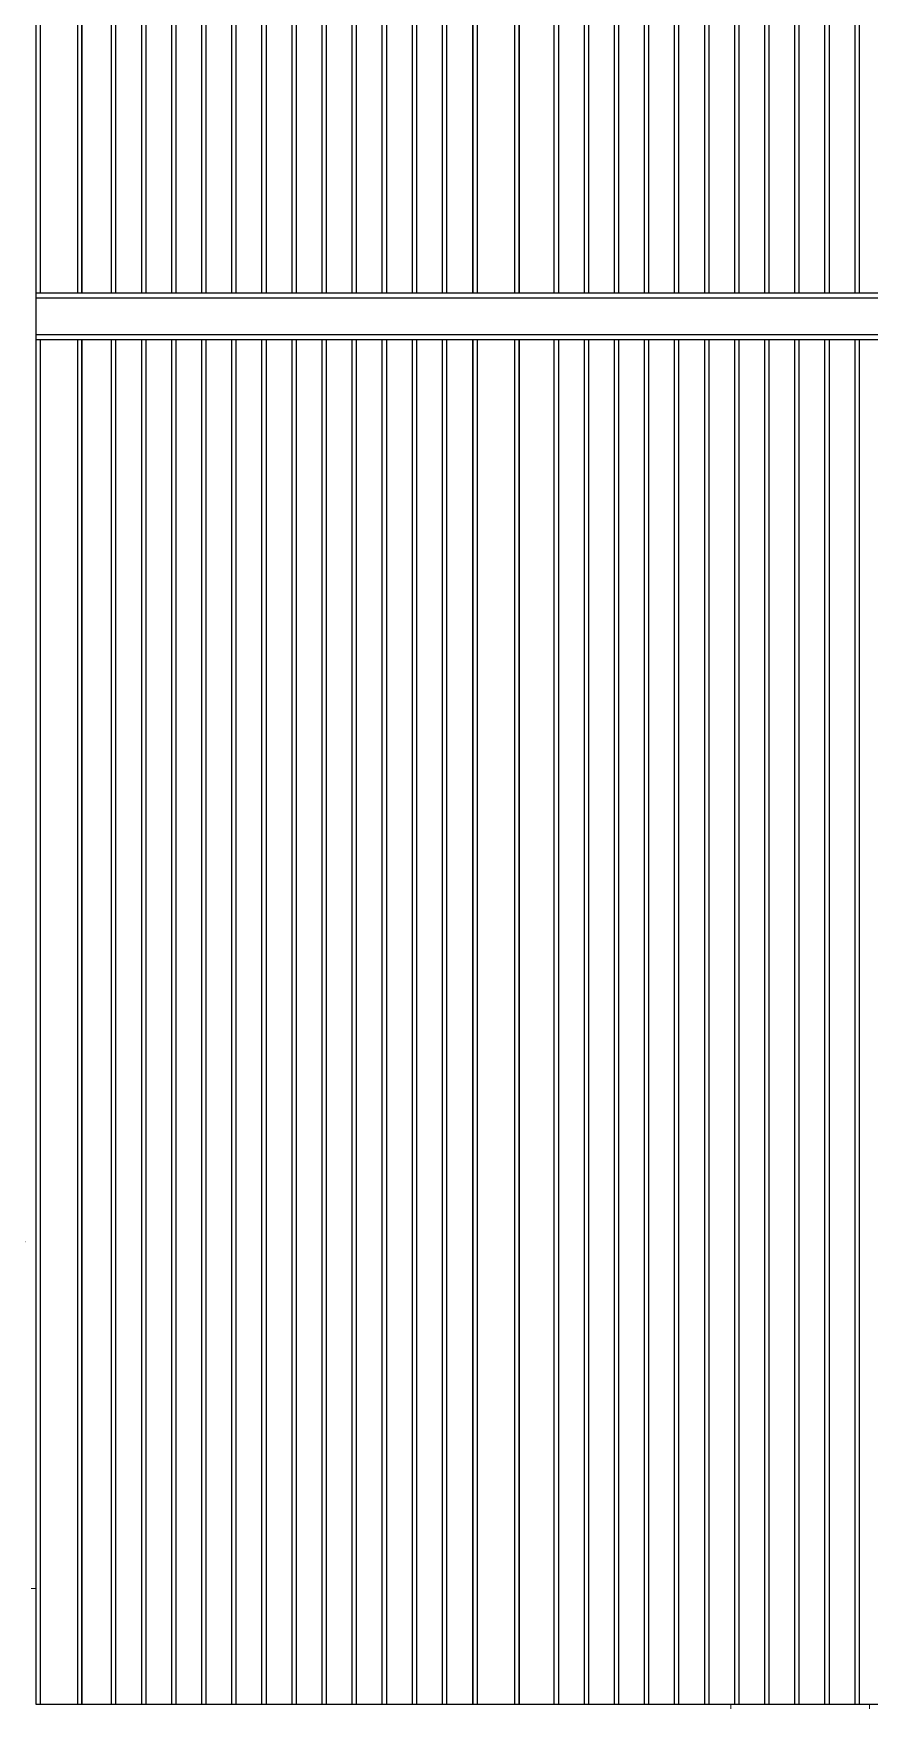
# Model space of a CAD drawing. Header units: millimetres. Extents: x 3774 to 718460, y -768339 to 192544.
# Drawn here: x 365658 to 367464, y -760919 to -757302 of the extents above; entities that cross this region are included whole.
import ezdxf

# ---------------------------------------------------------------- set-up
doc = ezdxf.new("R2010")
doc.units = ezdxf.units.MM
doc.set_wipeout_variables(frame=1)
for name, pattern in [('TA_GL_000.70000', [1.925, 0.7, -0.175, 0.175, -0.175, 0.7]), ('XKITLINE00', [0]), ('XKITLINE02', [4, 2, -2])]:
    doc.linetypes.add(name, pattern=pattern)
for name, color, linetype in [('000 - 0_SYM_DWG_GRIDLINE_MAIN_COLOR_251', 7, 'Continuous'), ('010 - ASPG_EXTR_MAIN_COLOR_2', 7, 'Continuous'), ('010 - ASPG_EXTR_WIPEOUT_', 7, 'Continuous'), ('010 - ASPG_FRAMING_MAIN_COLOR_1', 7, 'Continuous'), ('010 - ASPG_FRAMING_MAIN_COLOR_2', 7, 'Continuous'), ('010 - ASPG_FRAMING_SUB_COLOR_2', 7, 'Continuous'), ('010 - ASPG_FRAMING_WIPEOUT_', 7, 'Continuous')]:
    doc.layers.add(name, color=color, linetype=linetype)
doc.layers.add('Bolt', color=7, linetype='Continuous', lineweight=0)
doc.layers.add('Part', color=7, linetype='Continuous', lineweight=0)
doc.styles.add('TA', font='', dxfattribs={"height": 4.5})
doc.styles.get('TA').set_extended_font_data('Cordia New')

# ---------------------------------------------------------------- blocks, each defined once
blk = doc.blocks.new('*U5902')
at = {"layer": '000 - 0_SYM_DWG_GRIDLINE_MAIN_COLOR_251', "color": 7, "linetype": 'ByBlock', "ltscale": 5}
blk.add_line((10, 0), (-759, 0), dxfattribs=at)
at = {"color": 7, "style": 'TA', "flags": 1}
blk.add_attdef('LOCATION', (6, -6), '', height=4.5, rotation=270, dxfattribs=at)
blk = doc.blocks.new('W-1-PP19-SE-ENT3_20260407-104913_PP19_ENT3_ELE1_DIMS_1')
at = {"layer": '000 - 0_SYM_DWG_GRIDLINE_MAIN_COLOR_251', "color": 7, "linetype": 'TA_GL_000.70000', "xscale": 50.00000000000003, "yscale": 50.00000000000003, "zscale": 50.00000000000003, "rotation": 180}
blk.add_blockref('*U5902', (-27800, 106550), dxfattribs=at)
blk = doc.blocks.new('*A13284210')
at = {"layer": 'Part', "color": 7, "linetype": 'XKITLINE00', "lineweight": 0}
for p, q in [((2420.569603, -104.053462), (2420.569603, -92.621462)), ((2421.369603, -104.053462), (2421.369603, -92.621462)), ((2420.569603, -116.053462), (2420.569603, -104.621462)), ((2421.369603, -116.053462), (2421.369603, -104.621462)), ((2420.569603, -128.053462), (2420.569603, -116.621462)), ((2421.369603, -128.053462), (2421.369603, -116.621462)), ((2420.569603, -130.133462), (2420.569603, -128.621462)), ((2421.369603, -130.133462), (2421.369603, -128.621462)), ((2420.569603, -130.133462), (2421.369603, -130.133462))]:
    blk.add_line(p, q, dxfattribs=at)
blk = doc.blocks.new('*A13294211')
at = {"layer": 'Part', "color": 7, "linetype": 'XKITLINE00', "lineweight": 0}
for p, q in [((2413.369603, -104.053462), (2413.369603, -92.621462)), ((2414.169603, -104.053462), (2414.169603, -92.621462)), ((2413.369603, -116.053462), (2413.369603, -104.621462)), ((2414.169603, -116.053462), (2414.169603, -104.621462)), ((2413.369603, -128.053462), (2413.369603, -116.621462)), ((2414.169603, -128.053462), (2414.169603, -116.621462)), ((2413.369603, -130.133462), (2413.369603, -128.621462)), ((2414.169603, -130.133462), (2414.169603, -128.621462)), ((2413.369603, -130.133462), (2414.169603, -130.133462))]:
    blk.add_line(p, q, dxfattribs=at)
blk = doc.blocks.new('*A13344216')
at = {"layer": 'Part', "color": 7, "linetype": 'XKITLINE00', "lineweight": 0}
for p, q in [((2423.369525, -124.453462), (2423.369525, -78.053462)), ((2425.769525, -124.453462), (2425.769525, -78.053462)), ((2423.369525, -124.453462), (2425.769525, -124.453462))]:
    blk.add_line(p, q, dxfattribs=at)
blk = doc.blocks.new('*A17134595')
at = {"layer": 'Part', "color": 7, "linetype": 'XKITLINE00', "lineweight": 0}
for p, q in [((2423.369525, -132.533462), (2423.369525, -124.453462)), ((2423.369525, -124.453462), (2425.769525, -124.453462)), ((2425.769525, -132.533462), (2425.769525, -124.453462))]:
    blk.add_line(p, q, dxfattribs=at)
blk = doc.blocks.new('*A17184600')
at = {"layer": 'Part', "color": 7, "linetype": 'XKITLINE00', "lineweight": 0}
for p, q in [((2411.275963, -130.453462), (2423.369549, -130.453462)), ((2423.369549, -132.533462), (2423.369549, -130.453462)), ((2410.569525, -132.533462), (2410.569525, -132.373462)), ((2411.275963, -134.453462), (2411.439458, -134.453462)), ((2419.231458, -134.453462), (2419.391458, -134.453462))]:
    blk.add_line(p, q, dxfattribs=at)
blk = doc.blocks.new('*A17194601')
at = {"layer": 'Part', "color": 7, "linetype": 'XKITLINE00', "lineweight": 0}
for p, q in [((2423.209518, -128.053462), (2411.609569, -128.053462)), ((2411.609569, -128.573462), (2411.609569, -128.053462)), ((2423.209518, -128.573462), (2423.209518, -128.053462)), ((2423.209518, -128.573462), (2411.609569, -128.573462))]:
    blk.add_line(p, q, dxfattribs=at)
blk = doc.blocks.new('*A17204602')
at = {"layer": 'Part', "color": 7, "linetype": 'XKITLINE00', "lineweight": 0}
for p, q in [((2420.945603, -129.421462), (2420.945603, -128.621462)), ((2420.945603, -128.621462), (2420.993603, -128.621462)), ((2420.993603, -129.421462), (2420.993603, -128.621462)), ((2420.945603, -128.861462), (2420.993603, -128.861462)), ((2420.945603, -129.421462), (2420.993603, -129.421462))]:
    blk.add_line(p, q, dxfattribs=at)
blk = doc.blocks.new('*A17214603')
at = {"layer": 'Part', "color": 7, "linetype": 'XKITLINE00', "lineweight": 0}
for p, q in [((2420.569603, -128.573462), (2420.569603, -128.621462)), ((2420.569603, -128.621462), (2421.369603, -128.621462)), ((2421.369603, -128.621462), (2421.369603, -128.573462))]:
    blk.add_line(p, q, dxfattribs=at)
blk = doc.blocks.new('*A17224604')
at = {"layer": 'Part', "color": 7, "linetype": 'XKITLINE00', "lineweight": 0}
for p, q in [((2420.905603, -130.173462), (2420.465603, -130.173462)), ((2420.465603, -130.173462), (2420.465603, -130.213462)), ((2420.905603, -130.133462), (2420.905603, -130.173462)), ((2420.945603, -130.213462), (2420.945603, -130.133462))]:
    blk.add_line(p, q, dxfattribs=at)
blk = doc.blocks.new('*A17234605')
at = {"layer": 'Part', "color": 7, "linetype": 'XKITLINE00', "lineweight": 0}
for p, q in [((2419.929603, -130.453462), (2420.089603, -130.293462)), ((2420.089603, -130.293462), (2421.849603, -130.293462)), ((2421.849603, -130.293462), (2422.009603, -130.453462))]:
    blk.add_line(p, q, dxfattribs=at)
blk = doc.blocks.new('*A17244606')
at = {"layer": 'Part', "color": 7, "linetype": 'XKITLINE00', "lineweight": 0}
for p, q in [((2421.849603, -130.213462), (2420.089603, -130.213462)), ((2420.089603, -130.213462), (2420.089603, -130.293462)), ((2421.849603, -130.293462), (2420.089603, -130.293462)), ((2421.849603, -130.213462), (2421.849603, -130.293462))]:
    blk.add_line(p, q, dxfattribs=at)
blk = doc.blocks.new('*A17254607')
at = {"layer": 'Part', "color": 7, "linetype": 'XKITLINE00', "lineweight": 0}
for p, q in [((2413.745603, -129.421462), (2413.745603, -128.621462)), ((2413.745603, -128.621462), (2413.793603, -128.621462)), ((2413.793603, -129.421462), (2413.793603, -128.621462)), ((2413.745603, -128.861462), (2413.793603, -128.861462)), ((2413.745603, -129.421462), (2413.793603, -129.421462))]:
    blk.add_line(p, q, dxfattribs=at)
blk = doc.blocks.new('*A17264608')
at = {"layer": 'Part', "color": 7, "linetype": 'XKITLINE00', "lineweight": 0}
for p, q in [((2413.369603, -128.573462), (2413.369603, -128.621462)), ((2413.369603, -128.621462), (2414.169603, -128.621462)), ((2414.169603, -128.621462), (2414.169603, -128.573462))]:
    blk.add_line(p, q, dxfattribs=at)
blk = doc.blocks.new('*A17274609')
at = {"layer": 'Part', "color": 7, "linetype": 'XKITLINE00', "lineweight": 0}
for p, q in [((2413.705603, -130.173462), (2413.265603, -130.173462)), ((2413.265603, -130.173462), (2413.265603, -130.213462)), ((2413.705603, -130.133462), (2413.705603, -130.173462)), ((2413.745603, -130.213462), (2413.745603, -130.133462))]:
    blk.add_line(p, q, dxfattribs=at)
blk = doc.blocks.new('*A17284610')
at = {"layer": 'Part', "color": 7, "linetype": 'XKITLINE00', "lineweight": 0}
for p, q in [((2412.729603, -130.453462), (2412.889603, -130.293462)), ((2412.889603, -130.293462), (2414.649603, -130.293462)), ((2414.649603, -130.293462), (2414.809603, -130.453462))]:
    blk.add_line(p, q, dxfattribs=at)
blk = doc.blocks.new('*A17294611')
at = {"layer": 'Part', "color": 7, "linetype": 'XKITLINE00', "lineweight": 0}
for p, q in [((2414.649603, -130.213462), (2412.889603, -130.213462)), ((2412.889603, -130.213462), (2412.889603, -130.293462)), ((2414.649603, -130.293462), (2412.889603, -130.293462)), ((2414.649603, -130.213462), (2414.649603, -130.293462))]:
    blk.add_line(p, q, dxfattribs=at)
blk = doc.blocks.new('*A17324614')
at = {"layer": 'Part', "color": 7, "linetype": 'XKITLINE00', "lineweight": 0}
for p, q in [((2423.209518, -116.053462), (2411.609569, -116.053462)), ((2411.609569, -116.573462), (2411.609569, -116.053462)), ((2423.209518, -116.573462), (2423.209518, -116.053462)), ((2423.209518, -116.573462), (2411.609569, -116.573462))]:
    blk.add_line(p, q, dxfattribs=at)
blk = doc.blocks.new('*A17334615')
at = {"layer": 'Part', "color": 7, "linetype": 'XKITLINE00', "lineweight": 0}
for p, q in [((2420.945603, -117.421462), (2420.945603, -116.621462)), ((2420.945603, -116.621462), (2420.993603, -116.621462)), ((2420.945603, -116.861462), (2420.993603, -116.861462)), ((2420.993603, -117.421462), (2420.993603, -116.621462)), ((2420.945603, -117.421462), (2420.993603, -117.421462))]:
    blk.add_line(p, q, dxfattribs=at)
blk = doc.blocks.new('*A17344616')
at = {"layer": 'Part', "color": 7, "linetype": 'XKITLINE00', "lineweight": 0}
for p, q in [((2420.569603, -116.573462), (2420.569603, -116.621462)), ((2421.369603, -116.621462), (2421.369603, -116.573462)), ((2420.569603, -116.621462), (2421.369603, -116.621462))]:
    blk.add_line(p, q, dxfattribs=at)
blk = doc.blocks.new('*A17354617')
at = {"layer": 'Part', "color": 7, "linetype": 'XKITLINE00', "lineweight": 0}
for p, q in [((2413.745603, -117.421462), (2413.745603, -116.621462)), ((2413.745603, -116.621462), (2413.793603, -116.621462)), ((2413.745603, -116.861462), (2413.793603, -116.861462)), ((2413.793603, -117.421462), (2413.793603, -116.621462)), ((2413.745603, -117.421462), (2413.793603, -117.421462))]:
    blk.add_line(p, q, dxfattribs=at)
blk = doc.blocks.new('*A17364618')
at = {"layer": 'Part', "color": 7, "linetype": 'XKITLINE00', "lineweight": 0}
for p, q in [((2413.369603, -116.573462), (2413.369603, -116.621462)), ((2414.169603, -116.621462), (2414.169603, -116.573462)), ((2413.369603, -116.621462), (2414.169603, -116.621462))]:
    blk.add_line(p, q, dxfattribs=at)
blk = doc.blocks.new('*A17404622')
at = {"layer": 'Bolt', "color": 7, "linetype": 'XKITLINE02', "lineweight": 0}
for p, q in [((2425.249524, -128.684822), (2425.249524, -128.341462)), ((2425.249524, -128.684822), (2425.249524, -128.341462)), ((2425.073524, -128.621462), (2425.073524, -128.573462)), ((2425.073524, -128.621462), (2425.073524, -128.573462)), ((2425.193524, -128.573462), (2425.193524, -128.525462)), ((2425.193524, -128.573462), (2425.193524, -128.525462)), ((2425.305524, -128.573462), (2425.305524, -128.525462)), ((2425.305524, -128.573462), (2425.305524, -128.525462)), ((2425.425524, -128.621462), (2425.425524, -128.573462)), ((2425.425524, -128.621462), (2425.425524, -128.573462))]:
    blk.add_line(p, q, dxfattribs=at)
blk = doc.blocks.new('*A17414623')
at = {"layer": 'Bolt', "color": 7, "linetype": 'XKITLINE02', "lineweight": 0}
for p, q in [((2424.369524, -130.356822), (2424.369524, -130.013462)), ((2424.369524, -130.356822), (2424.369524, -130.013462)), ((2424.193524, -130.293462), (2424.193524, -130.213462)), ((2424.193524, -130.293462), (2424.193524, -130.213462)), ((2424.545524, -130.293462), (2424.545524, -130.213462)), ((2424.545524, -130.293462), (2424.545524, -130.213462))]:
    blk.add_line(p, q, dxfattribs=at)
blk = doc.blocks.new('*A17424624')
at = {"layer": 'Bolt', "color": 7, "linetype": 'XKITLINE00', "lineweight": 0}
for p, q in [((2424.369524, -129.821462), (2424.369524, -129.896054)), ((2424.257524, -129.933462), (2424.332116, -129.933462)), ((2424.369524, -130.045462), (2424.369524, -129.97087)), ((2424.481524, -129.933462), (2424.406932, -129.933462))]:
    blk.add_line(p, q, dxfattribs=at)
blk = doc.blocks.new('*A17434625')
at = {"layer": 'Bolt', "color": 7, "linetype": 'XKITLINE02', "lineweight": 0}
for p, q in [((2425.249527, -128.684822), (2425.249527, -128.341462)), ((2425.249527, -128.684822), (2425.249527, -128.341462)), ((2425.073527, -128.621462), (2425.073527, -128.573462)), ((2425.073527, -128.621462), (2425.073527, -128.573462)), ((2425.193527, -128.573462), (2425.193527, -128.525462)), ((2425.193527, -128.573462), (2425.193527, -128.525462)), ((2425.305527, -128.573462), (2425.305527, -128.525462)), ((2425.305527, -128.573462), (2425.305527, -128.525462)), ((2425.425527, -128.621462), (2425.425527, -128.573462)), ((2425.425527, -128.621462), (2425.425527, -128.573462))]:
    blk.add_line(p, q, dxfattribs=at)
blk = doc.blocks.new('*A17444626')
at = {"layer": 'Bolt'}
for points in [[(2420.674, -128.573), (2420.674, -128.525), (2420.786, -128.525), (2420.786, -128.573)], [(2420.674, -128.621), (2420.674, -128.573), (2420.786, -128.573), (2420.786, -128.621)], [(2421.154, -128.573), (2421.154, -128.525), (2421.266, -128.525), (2421.266, -128.573)], [(2421.154, -128.621), (2421.154, -128.573), (2421.266, -128.573), (2421.266, -128.621)]]:
    blk.add_hatch(color=7, dxfattribs=at).paths.add_polyline_path(points, flags=17)
at = {"layer": 'Bolt', "color": 7, "linetype": 'XKITLINE00', "lineweight": 0}
for p, q in [((2420.73, -128.685), (2420.73, -128.341)), ((2421.21, -128.685), (2421.21, -128.341)), ((2420.674, -128.573), (2420.674, -128.525)), ((2420.674, -128.621), (2420.674, -128.573)), ((2420.786, -128.573), (2420.786, -128.525)), ((2420.786, -128.621), (2420.786, -128.573)), ((2421.154, -128.573), (2421.154, -128.525)), ((2421.154, -128.621), (2421.154, -128.573)), ((2421.266, -128.573), (2421.266, -128.525)), ((2421.266, -128.621), (2421.266, -128.573))]:
    blk.add_line(p, q, dxfattribs=at)
blk = doc.blocks.new('*A17454627')
at = {"layer": 'Bolt'}
for points in [[(2420.386, -130.213), (2420.386, -130.293), (2420.274, -130.293), (2420.274, -130.213)], [(2421.666, -130.213), (2421.666, -130.293), (2421.554, -130.293), (2421.554, -130.213)]]:
    blk.add_hatch(color=7, dxfattribs=at).paths.add_polyline_path(points, flags=17)
at = {"layer": 'Bolt', "color": 7, "linetype": 'XKITLINE00', "lineweight": 0}
for p, q in [((2420.33, -130.357), (2420.33, -130.013)), ((2421.61, -130.357), (2421.61, -130.013)), ((2420.274, -130.293), (2420.274, -130.213)), ((2420.386, -130.293), (2420.386, -130.213)), ((2421.554, -130.293), (2421.554, -130.213)), ((2421.666, -130.293), (2421.666, -130.213))]:
    blk.add_line(p, q, dxfattribs=at)
blk = doc.blocks.new('*A17464628')
at = {"layer": 'Bolt', "color": 7, "linetype": 'XKITLINE02', "lineweight": 0}
for p, q in [((2420.945603, -129.877462), (2420.905603, -129.877462)), ((2420.993603, -129.877462), (2420.945603, -129.877462)), ((2421.056963, -129.933462), (2420.713603, -129.933462)), ((2420.945603, -129.989462), (2420.905603, -129.989462)), ((2420.993603, -129.989462), (2420.945603, -129.989462))]:
    blk.add_line(p, q, dxfattribs=at)
blk = doc.blocks.new('*A17474629')
at = {"layer": 'Bolt', "color": 7, "linetype": 'XKITLINE02', "lineweight": 0}
for p, q in [((2424.369524, -130.356822), (2424.369524, -130.013462)), ((2424.369524, -130.356822), (2424.369524, -130.013462)), ((2424.193524, -130.293462), (2424.193524, -130.213462)), ((2424.193524, -130.293462), (2424.193524, -130.213462)), ((2424.545524, -130.293462), (2424.545524, -130.213462)), ((2424.545524, -130.293462), (2424.545524, -130.213462))]:
    blk.add_line(p, q, dxfattribs=at)
blk = doc.blocks.new('*A17484630')
at = {"layer": 'Bolt', "color": 7, "linetype": 'XKITLINE00', "lineweight": 0}
for p, q in [((2424.369524, -129.821462), (2424.369524, -129.896054)), ((2424.257524, -129.933462), (2424.332116, -129.933462)), ((2424.369524, -130.045462), (2424.369524, -129.97087)), ((2424.481524, -129.933462), (2424.406932, -129.933462))]:
    blk.add_line(p, q, dxfattribs=at)
blk = doc.blocks.new('*A17494631')
at = {"layer": 'Bolt'}
for points in [[(2413.474, -128.573), (2413.474, -128.525), (2413.586, -128.525), (2413.586, -128.573)], [(2413.474, -128.621), (2413.474, -128.573), (2413.586, -128.573), (2413.586, -128.621)], [(2413.954, -128.573), (2413.954, -128.525), (2414.066, -128.525), (2414.066, -128.573)], [(2413.954, -128.621), (2413.954, -128.573), (2414.066, -128.573), (2414.066, -128.621)]]:
    blk.add_hatch(color=7, dxfattribs=at).paths.add_polyline_path(points, flags=17)
at = {"layer": 'Bolt', "color": 7, "linetype": 'XKITLINE00', "lineweight": 0}
for p, q in [((2413.53, -128.685), (2413.53, -128.341)), ((2414.01, -128.685), (2414.01, -128.341)), ((2413.474, -128.573), (2413.474, -128.525)), ((2413.474, -128.621), (2413.474, -128.573)), ((2413.586, -128.573), (2413.586, -128.525)), ((2413.586, -128.621), (2413.586, -128.573)), ((2413.954, -128.573), (2413.954, -128.525)), ((2413.954, -128.621), (2413.954, -128.573)), ((2414.066, -128.573), (2414.066, -128.525)), ((2414.066, -128.621), (2414.066, -128.573))]:
    blk.add_line(p, q, dxfattribs=at)
blk = doc.blocks.new('*A17504632')
at = {"layer": 'Bolt'}
for points in [[(2413.186, -130.213), (2413.186, -130.293), (2413.074, -130.293), (2413.074, -130.213)], [(2414.466, -130.213), (2414.466, -130.293), (2414.354, -130.293), (2414.354, -130.213)]]:
    blk.add_hatch(color=7, dxfattribs=at).paths.add_polyline_path(points, flags=17)
at = {"layer": 'Bolt', "color": 7, "linetype": 'XKITLINE00', "lineweight": 0}
for p, q in [((2413.13, -130.357), (2413.13, -130.013)), ((2414.41, -130.357), (2414.41, -130.013)), ((2413.074, -130.293), (2413.074, -130.213)), ((2413.186, -130.293), (2413.186, -130.213)), ((2414.354, -130.293), (2414.354, -130.213)), ((2414.466, -130.293), (2414.466, -130.213))]:
    blk.add_line(p, q, dxfattribs=at)
blk = doc.blocks.new('*A17514633')
at = {"layer": 'Bolt', "color": 7, "linetype": 'XKITLINE02', "lineweight": 0}
for p, q in [((2413.745603, -129.877462), (2413.705603, -129.877462)), ((2413.793603, -129.877462), (2413.745603, -129.877462)), ((2413.856963, -129.933462), (2413.513603, -129.933462)), ((2413.745603, -129.989462), (2413.705603, -129.989462)), ((2413.793603, -129.989462), (2413.745603, -129.989462))]:
    blk.add_line(p, q, dxfattribs=at)
blk = doc.blocks.new('*A17534635')
at = {"layer": 'Bolt', "color": 7, "linetype": 'XKITLINE02', "lineweight": 0}
for p, q in [((2425.073524, -116.621462), (2425.073524, -116.573462)), ((2425.073524, -116.621462), (2425.073524, -116.573462)), ((2425.193524, -116.573462), (2425.193524, -116.525462)), ((2425.193524, -116.573462), (2425.193524, -116.525462)), ((2425.249524, -116.684822), (2425.249524, -116.341462)), ((2425.249524, -116.684822), (2425.249524, -116.341462)), ((2425.305524, -116.573462), (2425.305524, -116.525462)), ((2425.305524, -116.573462), (2425.305524, -116.525462)), ((2425.425524, -116.621462), (2425.425524, -116.573462)), ((2425.425524, -116.621462), (2425.425524, -116.573462))]:
    blk.add_line(p, q, dxfattribs=at)
blk = doc.blocks.new('*A17544636')
at = {"layer": 'Bolt', "color": 7, "linetype": 'XKITLINE02', "lineweight": 0}
for p, q in [((2425.073527, -116.621462), (2425.073527, -116.573462)), ((2425.073527, -116.621462), (2425.073527, -116.573462)), ((2425.193527, -116.573462), (2425.193527, -116.525462)), ((2425.193527, -116.573462), (2425.193527, -116.525462)), ((2425.249527, -116.684822), (2425.249527, -116.341462)), ((2425.249527, -116.684822), (2425.249527, -116.341462)), ((2425.305527, -116.573462), (2425.305527, -116.525462)), ((2425.305527, -116.573462), (2425.305527, -116.525462)), ((2425.425527, -116.621462), (2425.425527, -116.573462)), ((2425.425527, -116.621462), (2425.425527, -116.573462))]:
    blk.add_line(p, q, dxfattribs=at)
blk = doc.blocks.new('*A17554637')
at = {"layer": 'Bolt'}
for points in [[(2420.674, -116.573), (2420.674, -116.525), (2420.786, -116.525), (2420.786, -116.573)], [(2420.674, -116.621), (2420.674, -116.573), (2420.786, -116.573), (2420.786, -116.621)], [(2421.154, -116.573), (2421.154, -116.525), (2421.266, -116.525), (2421.266, -116.573)], [(2421.154, -116.621), (2421.154, -116.573), (2421.266, -116.573), (2421.266, -116.621)]]:
    blk.add_hatch(color=7, dxfattribs=at).paths.add_polyline_path(points, flags=17)
at = {"layer": 'Bolt', "color": 7, "linetype": 'XKITLINE00', "lineweight": 0}
for p, q in [((2420.674, -116.573), (2420.674, -116.525)), ((2420.674, -116.621), (2420.674, -116.573)), ((2420.73, -116.685), (2420.73, -116.341)), ((2420.786, -116.573), (2420.786, -116.525)), ((2420.786, -116.621), (2420.786, -116.573)), ((2421.154, -116.573), (2421.154, -116.525)), ((2421.154, -116.621), (2421.154, -116.573)), ((2421.21, -116.685), (2421.21, -116.341)), ((2421.266, -116.573), (2421.266, -116.525)), ((2421.266, -116.621), (2421.266, -116.573))]:
    blk.add_line(p, q, dxfattribs=at)
blk = doc.blocks.new('*A17564638')
at = {"layer": 'Bolt'}
for points in [[(2413.474, -116.573), (2413.474, -116.525), (2413.586, -116.525), (2413.586, -116.573)], [(2413.474, -116.621), (2413.474, -116.573), (2413.586, -116.573), (2413.586, -116.621)], [(2413.954, -116.573), (2413.954, -116.525), (2414.066, -116.525), (2414.066, -116.573)], [(2413.954, -116.621), (2413.954, -116.573), (2414.066, -116.573), (2414.066, -116.621)]]:
    blk.add_hatch(color=7, dxfattribs=at).paths.add_polyline_path(points, flags=17)
at = {"layer": 'Bolt', "color": 7, "linetype": 'XKITLINE00', "lineweight": 0}
for p, q in [((2413.474, -116.573), (2413.474, -116.525)), ((2413.474, -116.621), (2413.474, -116.573)), ((2413.53, -116.685), (2413.53, -116.341)), ((2413.586, -116.573), (2413.586, -116.525)), ((2413.586, -116.621), (2413.586, -116.573)), ((2413.954, -116.573), (2413.954, -116.525)), ((2413.954, -116.621), (2413.954, -116.573)), ((2414.01, -116.685), (2414.01, -116.341)), ((2414.066, -116.573), (2414.066, -116.525)), ((2414.066, -116.621), (2414.066, -116.573))]:
    blk.add_line(p, q, dxfattribs=at)
blk = doc.blocks.new('*A17594641')
at = {"layer": 'Part', "color": 7, "linetype": 'XKITLINE00', "lineweight": 0}
for p, q in [((2423.209518, -104.053462), (2411.609569, -104.053462)), ((2411.609569, -104.573462), (2411.609569, -104.053462)), ((2423.209518, -104.573462), (2423.209518, -104.053462)), ((2423.209518, -104.573462), (2411.609569, -104.573462))]:
    blk.add_line(p, q, dxfattribs=at)
blk = doc.blocks.new('*A17604642')
at = {"layer": 'Part', "color": 7, "linetype": 'XKITLINE00', "lineweight": 0}
for p, q in [((2420.945603, -105.421462), (2420.945603, -104.621462)), ((2420.945603, -104.621462), (2420.993603, -104.621462)), ((2420.993603, -105.421462), (2420.993603, -104.621462)), ((2420.945603, -104.861462), (2420.993603, -104.861462)), ((2420.945603, -105.421462), (2420.993603, -105.421462))]:
    blk.add_line(p, q, dxfattribs=at)
blk = doc.blocks.new('*A17614643')
at = {"layer": 'Part', "color": 7, "linetype": 'XKITLINE00', "lineweight": 0}
for p, q in [((2420.569603, -104.573462), (2420.569603, -104.621462)), ((2420.569603, -104.621462), (2421.369603, -104.621462)), ((2421.369603, -104.621462), (2421.369603, -104.573462))]:
    blk.add_line(p, q, dxfattribs=at)
blk = doc.blocks.new('*A17624644')
at = {"layer": 'Part', "color": 7, "linetype": 'XKITLINE00', "lineweight": 0}
for p, q in [((2413.745603, -105.421462), (2413.745603, -104.621462)), ((2413.745603, -104.621462), (2413.793603, -104.621462)), ((2413.793603, -105.421462), (2413.793603, -104.621462)), ((2413.745603, -104.861462), (2413.793603, -104.861462)), ((2413.745603, -105.421462), (2413.793603, -105.421462))]:
    blk.add_line(p, q, dxfattribs=at)
blk = doc.blocks.new('*A17634645')
at = {"layer": 'Part', "color": 7, "linetype": 'XKITLINE00', "lineweight": 0}
for p, q in [((2413.369603, -104.573462), (2413.369603, -104.621462)), ((2413.369603, -104.621462), (2414.169603, -104.621462)), ((2414.169603, -104.621462), (2414.169603, -104.573462))]:
    blk.add_line(p, q, dxfattribs=at)
blk = doc.blocks.new('*A17694651')
at = {"layer": 'Bolt'}
for points in [[(2420.674, -104.573), (2420.674, -104.525), (2420.786, -104.525), (2420.786, -104.573)], [(2420.674, -104.621), (2420.674, -104.573), (2420.786, -104.573), (2420.786, -104.621)], [(2421.154, -104.573), (2421.154, -104.525), (2421.266, -104.525), (2421.266, -104.573)], [(2421.154, -104.621), (2421.154, -104.573), (2421.266, -104.573), (2421.266, -104.621)]]:
    blk.add_hatch(color=7, dxfattribs=at).paths.add_polyline_path(points, flags=17)
at = {"layer": 'Bolt', "color": 7, "linetype": 'XKITLINE00', "lineweight": 0}
for p, q in [((2420.73, -104.685), (2420.73, -104.341)), ((2421.21, -104.685), (2421.21, -104.341)), ((2420.674, -104.573), (2420.674, -104.525)), ((2420.674, -104.621), (2420.674, -104.573)), ((2420.786, -104.573), (2420.786, -104.525)), ((2420.786, -104.621), (2420.786, -104.573)), ((2421.154, -104.573), (2421.154, -104.525)), ((2421.154, -104.621), (2421.154, -104.573)), ((2421.266, -104.573), (2421.266, -104.525)), ((2421.266, -104.621), (2421.266, -104.573))]:
    blk.add_line(p, q, dxfattribs=at)
blk = doc.blocks.new('*A17704652')
at = {"layer": 'Bolt'}
for points in [[(2413.474, -104.573), (2413.474, -104.525), (2413.586, -104.525), (2413.586, -104.573)], [(2413.474, -104.621), (2413.474, -104.573), (2413.586, -104.573), (2413.586, -104.621)], [(2413.954, -104.573), (2413.954, -104.525), (2414.066, -104.525), (2414.066, -104.573)], [(2413.954, -104.621), (2413.954, -104.573), (2414.066, -104.573), (2414.066, -104.621)]]:
    blk.add_hatch(color=7, dxfattribs=at).paths.add_polyline_path(points, flags=17)
at = {"layer": 'Bolt', "color": 7, "linetype": 'XKITLINE00', "lineweight": 0}
for p, q in [((2413.53, -104.685), (2413.53, -104.341)), ((2414.01, -104.685), (2414.01, -104.341)), ((2413.474, -104.573), (2413.474, -104.525)), ((2413.474, -104.621), (2413.474, -104.573)), ((2413.586, -104.573), (2413.586, -104.525)), ((2413.586, -104.621), (2413.586, -104.573)), ((2413.954, -104.573), (2413.954, -104.525)), ((2413.954, -104.621), (2413.954, -104.573)), ((2414.066, -104.573), (2414.066, -104.525)), ((2414.066, -104.621), (2414.066, -104.573))]:
    blk.add_line(p, q, dxfattribs=at)
blk = doc.blocks.new('*A18394721')
at = {"layer": 'Bolt', "color": 7, "linetype": 'XKITLINE02', "lineweight": 0}
for p, q in [((2425.249524, -104.684822), (2425.249524, -104.341462)), ((2425.249524, -104.684822), (2425.249524, -104.341462)), ((2425.073524, -104.621462), (2425.073524, -104.573462)), ((2425.073524, -104.621462), (2425.073524, -104.573462)), ((2425.193524, -104.573462), (2425.193524, -104.525462)), ((2425.193524, -104.573462), (2425.193524, -104.525462)), ((2425.305524, -104.573462), (2425.305524, -104.525462)), ((2425.305524, -104.573462), (2425.305524, -104.525462)), ((2425.425524, -104.621462), (2425.425524, -104.573462)), ((2425.425524, -104.621462), (2425.425524, -104.573462))]:
    blk.add_line(p, q, dxfattribs=at)
blk = doc.blocks.new('*A18404722')
at = {"layer": 'Bolt', "color": 7, "linetype": 'XKITLINE02', "lineweight": 0}
for p, q in [((2425.249527, -104.684822), (2425.249527, -104.341462)), ((2425.249527, -104.684822), (2425.249527, -104.341462)), ((2425.073527, -104.621462), (2425.073527, -104.573462)), ((2425.073527, -104.621462), (2425.073527, -104.573462)), ((2425.193527, -104.573462), (2425.193527, -104.525462)), ((2425.193527, -104.573462), (2425.193527, -104.525462)), ((2425.305527, -104.573462), (2425.305527, -104.525462)), ((2425.305527, -104.573462), (2425.305527, -104.525462)), ((2425.425527, -104.621462), (2425.425527, -104.573462)), ((2425.425527, -104.621462), (2425.425527, -104.573462))]:
    blk.add_line(p, q, dxfattribs=at)
blk = doc.blocks.new('W-1-PP19-SE-ENT3_20260407-111149_PP19_ENT3_SE_ELE3')
at = {"color": 7, "lineweight": 0, "xscale": 125, "yscale": 125, "zscale": 125}
for name in ['*A13344216', '*A13294211', '*A13284210', '*A17594641', '*A17704652', '*A17694651', '*A18394721', '*A18404722', '*A17634645', '*A17624644', '*A17614643', '*A17604642', '*A17324614', '*A17564638', '*A17554637', '*A17534635', '*A17544636', '*A17364618', '*A17354617', '*A17344616', '*A17334615', '*A17134595', '*A17194601', '*A17494631', '*A17444626', '*A17404622', '*A17434625', '*A17264608', '*A17254607', '*A17214603', '*A17204602', '*A17514633', '*A17464628', '*A17424624', '*A17484630', '*A17294611', '*A17504632', '*A17274609', '*A17244606', '*A17454627', '*A17224604', '*A17414623', '*A17474629', '*A17184600', '*A17284610', '*A17234605']:
    blk.add_blockref(name, (-296446.190625, 122106.68275), dxfattribs=at)
blk = doc.blocks.new('*U5962')
at = {"color": 7}
blk.add_wipeout([(50, 0), (926.3, 0), (926.3, 12350), (50, 12350)], dxfattribs=at).dxf.layer = '010 - ASPG_EXTR_WIPEOUT_'
at = {"layer": '010 - ASPG_EXTR_MAIN_COLOR_2', "color": 7}
for points in [[(125, 0), (135.2, 0), (135.2, 12350), (125, 12350)], [(190, 0), (200.2, 0), (200.2, 12350), (190, 12350)], [(255, 0), (265.2, 0), (265.2, 12350), (255, 12350)], [(320, 0), (330.2, 0), (330.2, 12350), (320, 12350)], [(385, 0), (395.2, 0), (395.2, 12350), (385, 12350)], [(450, 0), (460.2, 0), (460.2, 12350), (450, 12350)], [(515, 0), (525.2, 0), (525.2, 12350), (515, 12350)], [(580, 0), (590.2, 0), (590.2, 12350), (580, 12350)], [(645, 0), (655.2, 0), (655.2, 12350), (645, 12350)], [(710, 0), (720.2, 0), (720.2, 12350), (710, 12350)], [(775, 0), (785.2, 0), (785.2, 12350), (775, 12350)]]:
    blk.add_lwpolyline(points, close=True, dxfattribs=at)
at = {"layer": '010 - ASPG_FRAMING_SUB_COLOR_2', "color": 7}
blk.add_lwpolyline([(50, 0), (926.3, 0), (926.3, 12350), (50, 12350)], close=True, dxfattribs=at)
at = {"color": 7}
blk.add_wipeout([(-50, 0), (50, 0), (50, 12350), (-50, 12350)], dxfattribs=at).dxf.layer = '010 - ASPG_EXTR_WIPEOUT_'
at = {"layer": '010 - ASPG_FRAMING_MAIN_COLOR_1', "color": 7}
for points in [[(-50, 0), (-40, 0), (-40, 12350), (-50, 12350)], [(40, 0), (50, 0), (50, 12350), (40, 12350)]]:
    blk.add_lwpolyline(points, close=True, dxfattribs=at)
at = {"layer": '010 - ASPG_FRAMING_SUB_COLOR_2', "color": 7}
blk.add_lwpolyline([(-50, 0), (50, 0), (50, 12350), (-50, 12350)], close=True, dxfattribs=at)
blk = doc.blocks.new('*U5961')
at = {"color": 7}
blk.add_wipeout([(50, 0), (895, 0), (895, 12350), (50, 12350)], dxfattribs=at).dxf.layer = '010 - ASPG_EXTR_WIPEOUT_'
at = {"layer": '010 - ASPG_EXTR_MAIN_COLOR_2', "color": 7}
for points in [[(113.3, 0), (123.5, 0), (123.5, 12350), (113.3, 12350)], [(178.3, 0), (188.5, 0), (188.5, 12350), (178.3, 12350)], [(243.3, 0), (253.5, 0), (253.5, 12350), (243.3, 12350)], [(308.3, 0), (318.5, 0), (318.5, 12350), (308.3, 12350)], [(373.3, 0), (383.5, 0), (383.5, 12350), (373.3, 12350)], [(438.3, 0), (448.5, 0), (448.5, 12350), (438.3, 12350)], [(503.3, 0), (513.5, 0), (513.5, 12350), (503.3, 12350)], [(568.3, 0), (578.5, 0), (578.5, 12350), (568.3, 12350)], [(633.3, 0), (643.5, 0), (643.5, 12350), (633.3, 12350)], [(698.3, 0), (708.5, 0), (708.5, 12350), (698.3, 12350)], [(763.3, 0), (773.5, 0), (773.5, 12350), (763.3, 12350)], [(828.3, 0), (838.5, 0), (838.5, 12350), (828.3, 12350)]]:
    blk.add_lwpolyline(points, close=True, dxfattribs=at)
at = {"layer": '010 - ASPG_FRAMING_SUB_COLOR_2', "color": 7}
blk.add_lwpolyline([(50, 0), (895, 0), (895, 12350), (50, 12350)], close=True, dxfattribs=at)
at = {"color": 7}
for points in [[(-50, 0), (50, 0), (50, 12350), (-50, 12350)], [(895, 0), (995, 0), (995, 12350), (895, 12350)]]:
    blk.add_wipeout(points, dxfattribs=at).dxf.layer = '010 - ASPG_EXTR_WIPEOUT_'
at = {"layer": '010 - ASPG_FRAMING_MAIN_COLOR_1', "color": 7}
for points in [[(-50, 0), (-40, 0), (-40, 12350), (-50, 12350)], [(40, 0), (50, 0), (50, 12350), (40, 12350)], [(895, 0), (905, 0), (905, 12350), (895, 12350)], [(985, 0), (995, 0), (995, 12350), (985, 12350)]]:
    blk.add_lwpolyline(points, close=True, dxfattribs=at)
at = {"layer": '010 - ASPG_FRAMING_SUB_COLOR_2', "color": 7}
for points in [[(-50, 0), (50, 0), (50, 12350), (-50, 12350)], [(895, 0), (995, 0), (995, 12350), (895, 12350)]]:
    blk.add_lwpolyline(points, close=True, dxfattribs=at)
blk = doc.blocks.new('*U5954')
at = {"color": 7}
blk.add_wipeout([(0, -40), (1918, -40), (1918, 40), (0, 40)], dxfattribs=at).dxf.layer = '010 - ASPG_FRAMING_WIPEOUT_'
at = {"layer": '010 - ASPG_FRAMING_MAIN_COLOR_2', "color": 7}
blk.add_lwpolyline([(0, -40), (1918, -40), (1918, 40), (0, 40)], close=True, dxfattribs=at)
at = {"color": 7}
for points in [[(0, 40), (1993, 40), (1993, 50), (0, 50)], [(0, -50), (1993, -50), (1993, -40), (0, -40)]]:
    blk.add_wipeout(points, dxfattribs=at).dxf.layer = '010 - ASPG_FRAMING_WIPEOUT_'
at = {"layer": '010 - ASPG_FRAMING_MAIN_COLOR_1', "color": 7}
for points in [[(0, 40), (1993, 40), (1993, 50), (0, 50)], [(0, -50), (1993, -50), (1993, -40), (0, -40)]]:
    blk.add_lwpolyline(points, close=True, dxfattribs=at)
blk = doc.blocks.new('W-1-PP19-SE-ENT3_20260407-131650_PP19_ENT3_ASPG_ELE3')
at = {"color": 7}
blk.add_blockref('*U5961', (5023, 105550), dxfattribs=at)
blk.add_blockref('*U5962', (5968, 105550), dxfattribs=at)
blk.add_blockref('*U5954', (4973, 108550), dxfattribs=at)

msp = doc.modelspace()

# ---------------------------------------------------------------- block references
at = {"color": 7}
msp.add_blockref('W-1-PP19-SE-ENT3_20260407-111149_PP19_ENT3_SE_ELE3', (360689.371, -866463.718), dxfattribs=at)

# ---------------------------------------------------------------- next in the draw order: block references
msp.add_blockref('W-1-PP19-SE-ENT3_20260407-104913_PP19_ENT3_ELE1_DIMS_1', (360689.371, -866463.718), dxfattribs=at)

# ---------------------------------------------------------------- next in the draw order: block references
msp.add_blockref('W-1-PP19-SE-ENT3_20260407-131650_PP19_ENT3_ASPG_ELE3', (360689.371, -866463.718), dxfattribs=at)

doc.saveas('drawing.dxf')
